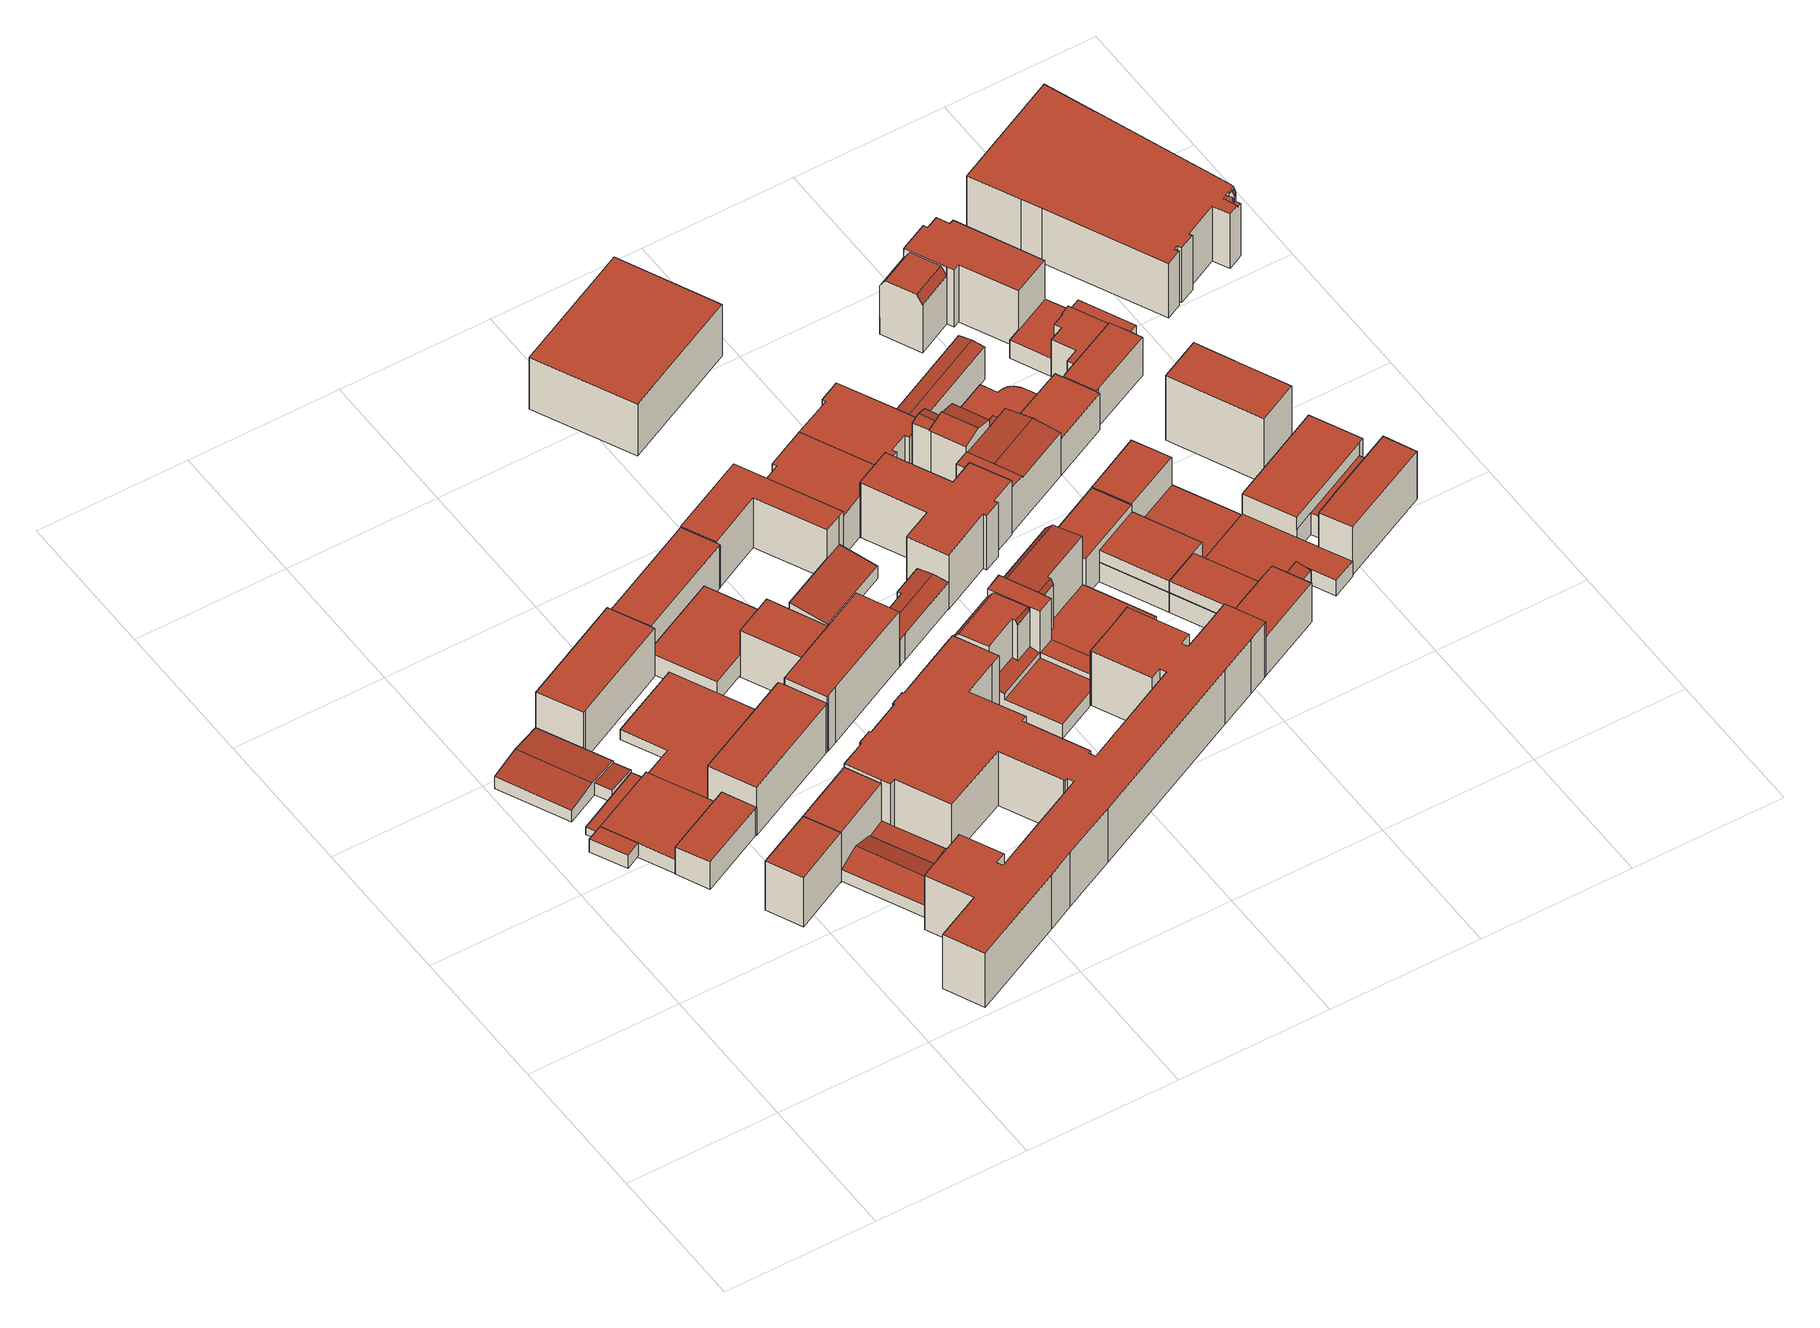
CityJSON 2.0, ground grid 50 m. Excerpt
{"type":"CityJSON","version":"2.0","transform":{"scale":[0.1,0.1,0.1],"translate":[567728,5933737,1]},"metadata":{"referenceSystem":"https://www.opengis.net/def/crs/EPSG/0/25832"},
"CityObjects":{
"building1":{"type":"Building","attributes":{"Gemeindeschluessel":"02000000","Geometrietyp2DReferenz":"3000","function":"31001_2100","roofType":"1000","measuredHeight":5.07,"storeysAboveGround":1},"geometry":[{"type":"MultiSurface","lod":"2","boundaries":[[[0,1,2,3]],[[3,2,4,5]],[[1,0,6,7]],[[7,6,5,4]],[[5,6,0,3]],[[7,4,2,1]]],"semantics":{"surfaces":[{"type":"WallSurface"},{"type":"GroundSurface"},{"type":"RoofSurface"}],"values":[0,0,0,0,1,2]}}]},
"building2":{"type":"Building","attributes":{"Gemeindeschluessel":"02000000","Geometrietyp2DReferenz":"3000","function":"31001_2080","roofType":"3100","measuredHeight":5.78,"storeysAboveGround":2},"geometry":[{"type":"MultiSurface","lod":"2","boundaries":[[[8,9,10,11]],[[12,8,11,13]],[[12,13,14,15]],[[9,8,12,15,16]],[[16,15,14,17]],[[14,13,11,10,17]],[[16,17,10,9]]],"semantics":{"surfaces":[{"type":"RoofSurface"},{"type":"WallSurface"},{"type":"GroundSurface"}],"values":[0,1,2,1,1,1,0]}}]},
"building3":{"type":"Building","attributes":{"Gemeindeschluessel":"02000000","Geometrietyp2DReferenz":"3000","function":"31001_1010","roofType":"1000","measuredHeight":2.91,"storeysAboveGround":1},"geometry":[{"type":"MultiSurface","lod":"2","boundaries":[[[18,19,20,21]],[[21,20,22,23]],[[19,18,24,25]],[[25,24,23,22]],[[23,24,18,21]],[[25,22,20,19]]],"semantics":{"surfaces":[{"type":"WallSurface"},{"type":"GroundSurface"},{"type":"RoofSurface"}],"values":[0,0,0,0,1,2]}}]},
"building4":{"type":"Building","attributes":{"Gemeindeschluessel":"02000000","Geometrietyp2DReferenz":"3000","function":"31001_2050","roofType":"1000","measuredHeight":5.68,"storeysAboveGround":1},"geometry":[{"type":"MultiSurface","lod":"2","boundaries":[[[26,27,28,29,30]],[[31,32,33,34,35]],[[33,30,29,34]],[[34,29,28,35]],[[31,27,26,32]],[[33,32,26,30]],[[31,35,28,27]]],"semantics":{"surfaces":[{"type":"RoofSurface"},{"type":"GroundSurface"},{"type":"WallSurface"}],"values":[0,1,2,2,2,2,2]}}]},
"building5":{"type":"Building","attributes":{"Gemeindeschluessel":"02000000","Geometrietyp2DReferenz":"3000","function":"31001_2050","roofType":"1000","measuredHeight":10.82,"storeysAboveGround":3},"geometry":[{"type":"MultiSurface","lod":"2","boundaries":[[[36,37,38,39,40]],[[41,42,43,44,45]],[[42,39,38,43]],[[43,38,37,44]],[[44,37,36,45]],[[41,40,39,42]],[[41,45,36,40]]],"semantics":{"surfaces":[{"type":"RoofSurface"},{"type":"GroundSurface"},{"type":"WallSurface"}],"values":[0,1,2,2,2,2,2]}}]},
"building6":{"type":"Building","attributes":{"Gemeindeschluessel":"02000000","Geometrietyp2DReferenz":"3000","function":"51009_1610","roofType":"1000","measuredHeight":4.81},"geometry":[{"type":"MultiSurface","lod":"2","boundaries":[[[24,46,47,48]],[[48,47,49,50]],[[46,24,51,52]],[[52,51,50,49]],[[50,51,24,48]],[[52,49,47,46]]],"semantics":{"surfaces":[{"type":"WallSurface"},{"type":"GroundSurface"},{"type":"RoofSurface"}],"values":[0,0,0,0,1,2]}}]},
"building7":{"type":"Building","attributes":{"Gemeindeschluessel":"02000000","Geometrietyp2DReferenz":"3000","function":"31001_2010","roofType":"1000","measuredHeight":19.54,"storeysAboveGround":6},"geometry":[{"type":"MultiSurface","lod":"2","boundaries":[[[53,54,55,56]],[[56,55,57,58]],[[58,57,59,60]],[[54,53,60,59]],[[60,53,56,58]],[[54,59,57,55]]],"semantics":{"surfaces":[{"type":"WallSurface"},{"type":"GroundSurface"},{"type":"RoofSurface"}],"values":[0,0,0,0,1,2]}}]},
"building8":{"type":"Building","attributes":{"Gemeindeschluessel":"02000000","Geometrietyp2DReferenz":"3000","function":"31001_2010","roofType":"1000","measuredHeight":19.2,"storeysAboveGround":5},"geometry":[{"type":"MultiSurface","lod":"2","boundaries":[[[61,62,63,64]],[[65,66,67,68]],[[69,70,71,72]],[[72,71,62,61]],[[73,74,75,76]],[[74,73,64,63]],[[68,67,70,69]],[[66,65,76,75]],[[76,65,68,69,72,61,64,73]],[[66,75,74,63,62,71,70,67]]],"semantics":{"surfaces":[{"type":"WallSurface"},{"type":"GroundSurface"},{"type":"RoofSurface"}],"values":[0,0,0,0,0,0,0,0,1,2]}}]},
"building9":{"type":"Building","attributes":{"Gemeindeschluessel":"02000000","Geometrietyp2DReferenz":"3000","function":"31001_2100","roofType":"1000","measuredHeight":19.88,"storeysAboveGround":6},"geometry":[{"type":"MultiSurface","lod":"2","boundaries":[[[77,78,79,80]],[[80,79,81,82]],[[83,84,78,77]],[[82,81,84,83]],[[82,83,77,80]],[[84,81,79,78]]],"semantics":{"surfaces":[{"type":"WallSurface"},{"type":"GroundSurface"},{"type":"RoofSurface"}],"values":[0,0,0,0,1,2]}}]},
"building10":{"type":"Building","attributes":{"Gemeindeschluessel":"02000000","Geometrietyp2DReferenz":"3000","function":"31001_2010","roofType":"3100","measuredHeight":7.15,"storeysAboveGround":1},"geometry":[{"type":"MultiSurface","lod":"2","boundaries":[[[85,86,87,88,89,90]],[[91,92,85]],[[93,89,88,94]],[[94,88,87,95]],[[92,86,85]],[[96,97,98,99]],[[99,98,100,101]],[[96,99,101,102,103,93,94,95,104]],[[93,103,105,106,107,90,89]],[[105,103,102,108]],[[96,104,91,85,109,97]],[[104,95,87,86,92,91]],[[102,101,100,110,108]],[[109,85,90,107]],[[110,100,98,97,109,107,106]],[[110,106,105,108]]],"semantics":{"surfaces":[{"type":"RoofSurface"},{"type":"WallSurface"},{"type":"GroundSurface"}],"values":[0,0,1,1,1,1,1,2,1,1,1,1,1,1,0,0]}}]},
"building11":{"type":"Building","attributes":{"Gemeindeschluessel":"02000000","Geometrietyp2DReferenz":"3000","function":"31001_2140","roofType":"1000","measuredHeight":3.92,"storeysAboveGround":1},"geometry":[{"type":"MultiSurface","lod":"2","boundaries":[[[111,112,113,114,115,116,117]],[[118,119,120,121,122,123,124]],[[118,124,111,117]],[[123,122,113,112]],[[121,120,115,114]],[[120,119,116,115]],[[118,117,116,119]],[[121,114,113,122]],[[123,112,111,124]]],"semantics":{"surfaces":[{"type":"RoofSurface"},{"type":"GroundSurface"},{"type":"WallSurface"}],"values":[0,1,2,2,2,2,2,2,2]}}]},
"building12":{"type":"Building","attributes":{"Gemeindeschluessel":"02000000","Geometrietyp2DReferenz":"3000","function":"31001_2010","roofType":"1000","measuredHeight":19.21,"storeysAboveGround":5},"geometry":[{"type":"MultiSurface","lod":"2","boundaries":[[[125,126,127,128,129,130,131,132]],[[133,134,135,136,137,138,139,140]],[[139,132,131,140]],[[133,130,129,134]],[[134,129,128,135]],[[135,128,127,136]],[[136,127,126,137]],[[133,140,131,130]],[[138,137,126,125]],[[139,138,125,132]]],"semantics":{"surfaces":[{"type":"RoofSurface"},{"type":"GroundSurface"},{"type":"WallSurface"}],"values":[0,1,2,2,2,2,2,2,2,2]}}]},
"building13":{"type":"Building","attributes":{"Gemeindeschluessel":"02000000","Geometrietyp2DReferenz":"3000","function":"31001_2010","roofType":"1000","measuredHeight":8.11,"storeysAboveGround":2},"geometry":[{"type":"MultiSurface","lod":"2","boundaries":[[[141,142,143,144]],[[145,146,142,141]],[[147,148,144,143]],[[148,147,149,150]],[[150,149,146,145]],[[150,145,141,144,148]],[[146,149,147,143,142]]],"semantics":{"surfaces":[{"type":"WallSurface"},{"type":"GroundSurface"},{"type":"RoofSurface"}],"values":[0,0,0,0,0,1,2]}}]},
"building14":{"type":"Building","attributes":{"Gemeindeschluessel":"02000000","Geometrietyp2DReferenz":"3000","function":"31001_2010","roofType":"1000","measuredHeight":17.2,"storeysAboveGround":5},"geometry":[{"type":"MultiSurface","lod":"2","boundaries":[[[151,152,153,154,155,156]],[[65,76,157,158,159,160]],[[76,155,154,157]],[[157,154,153,158]],[[158,153,152,159]],[[159,152,151,160]],[[65,156,155,76]],[[65,160,151,156]]],"semantics":{"surfaces":[{"type":"RoofSurface"},{"type":"GroundSurface"},{"type":"WallSurface"}],"values":[0,1,2,2,2,2,2,2]}}]},
"building15":{"type":"Building","attributes":{"Gemeindeschluessel":"02000000","Geometrietyp2DReferenz":"3000","function":"31001_2010","roofType":"1000","measuredHeight":22.02,"storeysAboveGround":5},"geometry":[{"type":"MultiSurface","lod":"2","boundaries":[[[161,162,163,164]],[[165,166,167,168]],[[169,170,171,172]],[[172,171,173,174]],[[174,173,166,165]],[[175,164,163,176]],[[161,177,178,162]],[[179,180,178,177,181,167,166,173,171,170]],[[169,172,174,165,168,182,175,176,183,184,185]],[[182,168,167,181]],[[169,185,179,170]],[[185,184,180,179]],[[184,183,178,180]],[[175,182,181,177,161,164]],[[183,176,163,162,178]]],"semantics":{"surfaces":[{"type":"RoofSurface"},{"type":"WallSurface"},{"type":"GroundSurface"}],"values":[0,1,1,1,1,1,1,0,2,1,1,1,1,1,1]}}]},
"building16":{"type":"Building","attributes":{"name":"Zoll","Gemeindeschluessel":"02000000","Geometrietyp2DReferenz":"3000","function":"31001_2010","roofType":"1000","measuredHeight":21.54,"storeysAboveGround":6},"geometry":[{"type":"MultiSurface","lod":"2","boundaries":[[[186,187,188,189,190,191,192,193,194,195,196,197,198,199,200,201,202,203,204,205,206,207,208,209,210,211,212,213,214,215,216,217,218,219,220,221,222,223,224,225,226,227,228,229,230,231,232,233,234,235,236,237,238,239,240,241,242,243,244,245,246,247,248,249]],[[250,251,252,253,254,255,256,257,258,259,260,261,262,263,264,265,266,267,268,269,270,271,272,273,274,275,276,277,278,279,280,281,282,283,284,285,286,287,288,289,290,291,292,293,294,295,296,297,298,299,300,301,302,303,304,305,306,307,308,309,310,311,312,313]],[[313,312,187,186]],[[312,311,188,187]],[[311,310,189,188]],[[310,309,190,189]],[[309,308,191,190]],[[308,307,192,191]],[[307,306,193,192]],[[306,305,194,193]],[[305,304,195,194]],[[304,303,196,195]],[[303,302,197,196]],[[302,301,198,197]],[[301,300,199,198]],[[300,299,200,199]],[[299,298,201,200]],[[298,297,202,201]],[[297,296,203,202]],[[296,295,204,203]],[[295,294,205,204]],[[294,293,206,205]],[[293,292,207,206]],[[292,291,208,207]],[[291,290,209,208]],[[290,289,210,209]],[[289,288,211,210]],[[288,287,212,211]],[[287,286,213,212]],[[286,285,214,213]],[[285,284,215,214]],[[284,283,216,215]],[[283,282,217,216]],[[282,281,218,217]],[[281,280,219,218]],[[280,279,220,219]],[[279,278,221,220]],[[278,277,222,221]],[[277,276,223,222]],[[276,275,224,223]],[[275,274,225,224]],[[274,273,226,225]],[[273,272,227,226]],[[272,271,228,227]],[[271,270,229,228]],[[270,269,230,229]],[[269,268,231,230]],[[268,267,232,231]],[[267,266,233,232]],[[266,265,234,233]],[[265,264,235,234]],[[264,263,236,235]],[[263,262,237,236]],[[262,261,238,237]],[[261,260,239,238]],[[260,259,240,239]],[[259,258,241,240]],[[258,257,242,241]],[[257,256,243,242]],[[256,255,244,243]],[[255,254,245,244]],[[254,253,246,245]],[[253,252,247,246]],[[252,251,248,247]],[[251,250,249,248]],[[250,313,186,249]]],"semantics":{"surfaces":[{"type":"GroundSurface"},{"type":"RoofSurface"},{"type":"WallSurface"}],"values":[0,1,2,2,2,2,2,2,2,2,2,2,2,2,2,2,2,2,2,2,2,2,2,2,2,2,2,2,2,2,2,2,2,2,2,2,2,2,2,2,2,2,2,2,2,2,2,2,2,2,2,2,2,2,2,2,2,2,2,2,2,2,2,2,2,2]}}]},
"building17":{"type":"Building","attributes":{"Gemeindeschluessel":"02000000","Geometrietyp2DReferenz":"3000","function":"31001_2010","roofType":"1000","measuredHeight":19.72,"storeysAboveGround":5},"geometry":[{"type":"MultiSurface","lod":"2","boundaries":[[[314,315,316,317]],[[317,316,318,319]],[[320,321,318,316,315,322,323]],[[324,325,326,327,314,317,319]],[[327,326,323,322]],[[325,324,321,320]],[[314,327,322,315]],[[324,319,318,321]],[[326,325,320,323]]],"semantics":{"surfaces":[{"type":"WallSurface"},{"type":"RoofSurface"},{"type":"GroundSurface"}],"values":[0,0,1,2,0,0,0,0,0]}}]},
"building18":{"type":"Building","attributes":{"Gemeindeschluessel":"02000000","Geometrietyp2DReferenz":"3000","function":"31001_2140","roofType":"1000","measuredHeight":6.98,"storeysAboveGround":1},"geometry":[{"type":"MultiSurface","lod":"2","boundaries":[[[328,329,330,331]],[[332,333,329,328]],[[333,332,334,335]],[[335,334,331,330]],[[331,334,332,328]],[[335,330,329,333]]],"semantics":{"surfaces":[{"type":"WallSurface"},{"type":"GroundSurface"},{"type":"RoofSurface"}],"values":[0,0,0,0,1,2]}}]},
"building19":{"type":"Building","attributes":{"Gemeindeschluessel":"02000000","Geometrietyp2DReferenz":"3000","function":"31001_2010","roofType":"3100","measuredHeight":10.99,"storeysAboveGround":3},"geometry":[{"type":"MultiSurface","lod":"2","boundaries":[[[336,337,338,339,340,341,342]],[[343,344,345,346,339,338]],[[347,337,336,348]],[[349,342,341,350]],[[350,341,340,351]],[[352,346,345,353]],[[353,345,344,354]],[[354,344,343,185]],[[185,343,338,337,347]],[[351,340,339,346,352]],[[348,336,342,349]],[[348,349,350,351,352,353,354,185,347]]],"semantics":{"surfaces":[{"type":"RoofSurface"},{"type":"WallSurface"},{"type":"GroundSurface"}],"values":[0,0,1,1,1,1,1,1,1,1,1,2]}}]},
"building20":{"type":"Building","attributes":{"name":"Theater","Gemeindeschluessel":"02000000","Geometrietyp2DReferenz":"3000","function":"31001_2010","roofType":"1000","measuredHeight":23.77,"storeysAboveGround":5},"geometry":[{"type":"MultiSurface","lod":"2","boundaries":[[[355,356,357,358]],[[359,360,361,362,356,355]],[[363,364,362,361]],[[365,366,367,368]],[[369,370,371,372,368,367]],[[373,374,375,376,370,369]],[[377,360,359,378]],[[379,372,371,380]],[[381,376,375,382]],[[382,375,374,383]],[[384,385,386,387]],[[381,382,383,388,384,387,389,390,377,378,391,392,379,380]],[[392,391,358,357,393,394,366,365]],[[395,373,369,367,366,394]],[[393,357,356,362,364,396]],[[379,392,365,368,372]],[[381,380,371,370,376]],[[397,389,387,386]],[[385,384,388,398]],[[388,383,374,373,395,398]],[[390,389,397,396,364,363]],[[377,390,363,361,360]],[[391,378,359,355,358]],[[385,398,395,394,393,396,397,386]]],"semantics":{"surfaces":[{"type":"RoofSurface"},{"type":"WallSurface"},{"type":"GroundSurface"}],"values":[0,0,0,0,0,0,1,1,1,1,1,2,1,1,1,1,1,1,1,1,1,1,1,0]}}]},
"building21":{"type":"Building","attributes":{"Gemeindeschluessel":"02000000","Geometrietyp2DReferenz":"3000","function":"31001_2100","roofType":"1000","measuredHeight":8.75,"storeysAboveGround":1},"geometry":[{"type":"MultiSurface","lod":"2","boundaries":[[[399,400,401,402,403,404]],[[405,406,407,408,409,410]],[[411,412,413,414]],[[415,404,403,416]],[[416,403,402,417]],[[417,402,401,418]],[[408,400,399,409]],[[419,413,412,420]],[[405,411,414,406]],[[421,422,423,424]],[[424,423,425,426]],[[426,425,427,428]],[[428,427,429,430]],[[430,429,431,432]],[[432,431,433,434]],[[435,436,420,412,411,405,410,437]],[[415,416,417,418,438,439,421,424,426,428,430,432,434,435,437]],[[415,437,410,409,399,404]],[[439,438,407,406,414,413,419]],[[422,421,439,419]],[[436,435,434,433]],[[438,418,401,400,408,407]],[[436,433,431,429,427,425,423,422,419,420]]],"semantics":{"surfaces":[{"type":"RoofSurface"},{"type":"WallSurface"},{"type":"GroundSurface"}],"values":[0,0,0,1,1,1,1,1,1,1,1,1,1,1,1,1,2,1,1,1,1,1,0]}}]},
"building22":{"type":"Building","attributes":{"Gemeindeschluessel":"02000000","Geometrietyp2DReferenz":"3000","function":"31001_2010","roofType":"1000","measuredHeight":16.22,"storeysAboveGround":7},"geometry":[{"type":"MultiSurface","lod":"2","boundaries":[[[440,441,442,443,444,445]],[[446,447,448,449,450,451]],[[447,444,443,448]],[[448,443,442,449]],[[449,442,441,450]],[[450,441,440,451]],[[446,445,444,447]],[[446,451,440,445]]],"semantics":{"surfaces":[{"type":"RoofSurface"},{"type":"GroundSurface"},{"type":"WallSurface"}],"values":[0,1,2,2,2,2,2,2]}}]},
"building23":{"type":"Building","attributes":{"Gemeindeschluessel":"02000000","Geometrietyp2DReferenz":"3000","function":"31001_2010","roofType":"1000","measuredHeight":20.53,"storeysAboveGround":5},"geometry":[{"type":"MultiSurface","lod":"2","boundaries":[[[452,453,454,455]],[[456,452,455,457]],[[458,459,454,453]],[[459,458,456,457]],[[458,453,452,456]],[[454,459,457,455]]],"semantics":{"surfaces":[{"type":"WallSurface"},{"type":"RoofSurface"},{"type":"GroundSurface"}],"values":[0,1,2,0,0,0]}}]},
"building24":{"type":"Building","attributes":{"Gemeindeschluessel":"02000000","Geometrietyp2DReferenz":"3000","function":"31001_2010","roofType":"1000","measuredHeight":21.61,"storeysAboveGround":6},"geometry":[{"type":"MultiSurface","lod":"2","boundaries":[[[460,461,462,463]],[[464,465,466,467]],[[468,469,470,471]],[[472,473,474,475]],[[475,474,476,477]],[[477,476,478,479]],[[480,481,482,483]],[[483,482,484,485]],[[486,478,476,474,473,484,482,481,487,466,465,470,469,488,462,461]],[[472,475,477,479,489,460,463,490,468,471,464,467,491,480,483,485]],[[480,491,487,481]],[[472,485,484,473]],[[468,490,488,469]],[[491,467,466,487]],[[464,471,470,465]],[[460,489,486,461]],[[489,479,478,486]],[[490,463,462,488]]],"semantics":{"surfaces":[{"type":"WallSurface"},{"type":"RoofSurface"},{"type":"GroundSurface"}],"values":[0,0,0,0,0,0,0,0,1,2,0,0,0,0,0,0,0,0]}}]},
"building25":{"type":"Building","attributes":{"Gemeindeschluessel":"02000000","Geometrietyp2DReferenz":"3000","function":"31001_2010","roofType":"1000","measuredHeight":16.24,"storeysAboveGround":5},"geometry":[{"type":"MultiSurface","lod":"2","boundaries":[[[492,493,494,495,496,464,451,450,497,498,499,500,501,502]],[[503,504,505,506,507,508,509,510,511,512,513,514,515,516]],[[516,515,492,502]],[[515,514,493,492]],[[514,513,494,493]],[[513,512,495,494]],[[512,511,496,495]],[[511,510,464,496]],[[510,509,451,464]],[[509,508,450,451]],[[508,507,497,450]],[[507,506,498,497]],[[506,505,499,498]],[[505,504,500,499]],[[504,503,501,500]],[[503,516,502,501]]],"semantics":{"surfaces":[{"type":"GroundSurface"},{"type":"RoofSurface"},{"type":"WallSurface"}],"values":[0,1,2,2,2,2,2,2,2,2,2,2,2,2,2,2]}}]},
"building26":{"type":"Building","attributes":{"Gemeindeschluessel":"02000000","Geometrietyp2DReferenz":"3000","function":"31001_2310","roofType":"1000","measuredHeight":15.15,"storeysAboveGround":5},"geometry":[{"type":"MultiSurface","lod":"2","boundaries":[[[517,518,519,520]],[[520,519,521,522]],[[522,521,523,524]],[[525,526,527,528]],[[528,527,518,517]],[[529,530,526,525]],[[530,529,524,523]],[[524,529,525,528,517,520,522]],[[530,523,521,519,518,527,526]]],"semantics":{"surfaces":[{"type":"WallSurface"},{"type":"GroundSurface"},{"type":"RoofSurface"}],"values":[0,0,0,0,0,0,0,1,2]}}]},
"building27":{"type":"Building","attributes":{"Gemeindeschluessel":"02000000","Geometrietyp2DReferenz":"3000","function":"51009_1610","roofType":"2100","measuredHeight":11.92},"geometry":[{"type":"MultiSurface","lod":"2","boundaries":[[[531,532,533,534]],[[535,536,537,538]],[[535,534,533,536]],[[536,533,532,537]],[[537,532,531,538]],[[538,531,534,535]]],"semantics":{"surfaces":[{"type":"RoofSurface"},{"type":"GroundSurface"},{"type":"WallSurface"}],"values":[0,1,2,2,2,2]}}]},
"building28":{"type":"Building","attributes":{"Gemeindeschluessel":"02000000","Geometrietyp2DReferenz":"3000","function":"31001_2010","roofType":"3100","measuredHeight":21.72,"storeysAboveGround":6},"geometry":[{"type":"MultiSurface","lod":"2","boundaries":[[[539,540,541,542]],[[543,544,545,546,547,548,549,550]],[[551,552,553,554,555,556]],[[540,550,557,558,559,560,541]],[[561,562,563,564]],[[550,549,557]],[[564,547,546,561]],[[565,555,554]],[[553,552,566]],[[560,559,567]],[[567,559,558,568]],[[569,570,566,552,551,571]],[[572,573,574,575,567,568,576,577,578,579,569,571]],[[580,581,582,583,584,585,565,554,586]],[[580,586,553,566,570]],[[581,580,570,569,579]],[[582,581,579,578]],[[578,577,563,562,583,582]],[[554,553,586]],[[572,571,551,556]],[[573,572,556,555,565,585]],[[574,573,585,584,545,544]],[[584,583,562,561,546,545]],[[577,576,548,547,564,563]],[[576,568,558,557,549,548]],[[575,574,544,543,539,542]],[[543,550,540,539]],[[567,575,542,541,560]]],"semantics":{"surfaces":[{"type":"RoofSurface"},{"type":"WallSurface"},{"type":"GroundSurface"}],"values":[0,0,0,0,0,1,1,1,1,1,1,1,2,0,0,1,1,1,1,1,1,1,1,1,1,1,1,1]}}]},
"building29":{"type":"Building","attributes":{"Gemeindeschluessel":"02000000","Geometrietyp2DReferenz":"3000","function":"31001_2010","roofType":"1000","measuredHeight":12.45,"storeysAboveGround":4},"geometry":[{"type":"MultiSurface","lod":"2","boundaries":[[[587,588,589,590]],[[591,535,529,592]],[[535,589,588,529]],[[529,588,587,592]],[[591,590,589,535]],[[591,592,587,590]]],"semantics":{"surfaces":[{"type":"RoofSurface"},{"type":"GroundSurface"},{"type":"WallSurface"}],"values":[0,1,2,2,2,2]}}]},
"building30":{"type":"Building","attributes":{"Gemeindeschluessel":"02000000","Geometrietyp2DReferenz":"3000","function":"31001_2310","roofType":"1000","measuredHeight":15.37,"storeysAboveGround":5},"geometry":[{"type":"MultiSurface","lod":"2","boundaries":[[[593,594,595,590]],[[591,590,595,596]],[[597,598,599,600]],[[593,601,602,594]],[[603,604,605,606]],[[597,600,538,591,596,607,603,606]],[[605,604,608,602,601,609,599,598]],[[605,598,597,606]],[[608,604,603,607]],[[599,609,538,600]],[[591,538,609,601,593,590]],[[607,596,595,594,602,608]]],"semantics":{"surfaces":[{"type":"RoofSurface"},{"type":"WallSurface"},{"type":"GroundSurface"}],"values":[0,1,1,1,1,2,0,1,1,1,1,1]}}]},
"building31":{"type":"Building","attributes":{"Gemeindeschluessel":"02000000","Geometrietyp2DReferenz":"3000","function":"31001_2310","roofType":"3100","measuredHeight":13.55,"storeysAboveGround":4},"geometry":[{"type":"MultiSurface","lod":"2","boundaries":[[[610,611,612,613]],[[614,615,611,610]],[[616,613,612,617]],[[618,615,614,619]],[[619,614,610,613,616]],[[617,612,611,615,618]],[[617,618,619,616]]],"semantics":{"surfaces":[{"type":"RoofSurface"},{"type":"WallSurface"},{"type":"GroundSurface"}],"values":[0,0,1,1,1,1,2]}}]},
"building32":{"type":"Building","attributes":{"Gemeindeschluessel":"02000000","Geometrietyp2DReferenz":"3000","function":"31001_2310","roofType":"1000","measuredHeight":15.41,"storeysAboveGround":5},"geometry":[{"type":"MultiSurface","lod":"2","boundaries":[[[524,620,621,622]],[[623,624,625,626]],[[626,625,627,529]],[[529,627,620,524]],[[624,623,622,621]],[[622,623,626,529,524]],[[624,621,620,627,625]]],"semantics":{"surfaces":[{"type":"WallSurface"},{"type":"GroundSurface"},{"type":"RoofSurface"}],"values":[0,0,0,0,0,1,2]}}]},
"building33":{"type":"Building","attributes":{"Gemeindeschluessel":"02000000","Geometrietyp2DReferenz":"3000","function":"31001_2010","roofType":"1000","measuredHeight":4.78,"storeysAboveGround":1},"geometry":[{"type":"MultiSurface","lod":"2","boundaries":[[[628,629,630,631]],[[632,633,631,630]],[[632,634,635,633]],[[635,634,629,628]],[[630,629,634,632]],[[628,631,633,635]]],"semantics":{"surfaces":[{"type":"WallSurface"},{"type":"GroundSurface"},{"type":"RoofSurface"}],"values":[0,0,0,0,1,2]}}]},
"building34":{"type":"Building","attributes":{"Gemeindeschluessel":"02000000","Geometrietyp2DReferenz":"3000","function":"51009_1610","roofType":"2100","measuredHeight":6.89},"geometry":[{"type":"MultiSurface","lod":"2","boundaries":[[[636,637,638,639]],[[640,641,642,643]],[[640,639,638,641]],[[641,638,637,642]],[[642,637,636,643]],[[643,636,639,640]]],"semantics":{"surfaces":[{"type":"RoofSurface"},{"type":"GroundSurface"},{"type":"WallSurface"}],"values":[0,1,2,2,2,2]}}]},
"building35":{"type":"Building","attributes":{"Gemeindeschluessel":"02000000","Geometrietyp2DReferenz":"3000","function":"31001_2140","roofType":"1000","measuredHeight":8.91,"storeysAboveGround":1},"geometry":[{"type":"MultiSurface","lod":"2","boundaries":[[[644,645,646,647,648]],[[649,647,646,650]],[[651,645,644,652]],[[652,644,648,653]],[[654,655,656,657]],[[657,656,658,659]],[[659,658,660,661]],[[662,663,664,665]],[[651,652,653,666,667,668,669,654,657,659,661,662,665]],[[670,649,650,664,663,660,658,656,655,671,672,673]],[[664,650,646,645,651,665]],[[660,663,662,661]],[[666,653,648,647,649,670]],[[670,673,667,666]],[[671,655,654,669]],[[672,671,669,668]],[[673,672,668,667]]],"semantics":{"surfaces":[{"type":"RoofSurface"},{"type":"WallSurface"},{"type":"GroundSurface"}],"values":[0,1,1,1,1,1,1,1,2,0,1,1,1,1,1,1,1]}}]},
"building36":{"type":"Building","attributes":{"Gemeindeschluessel":"02000000","Geometrietyp2DReferenz":"3000","function":"31001_2010","roofType":"1000","measuredHeight":14.72,"storeysAboveGround":5},"geometry":[{"type":"MultiSurface","lod":"2","boundaries":[[[674,675,676,677]],[[678,679,680,681]],[[682,676,675,680,679,683]],[[569,684,678,681,674,677]],[[684,569,682,683]],[[569,677,676,682]],[[674,681,680,675]],[[678,684,683,679]]],"semantics":{"surfaces":[{"type":"WallSurface"},{"type":"RoofSurface"},{"type":"GroundSurface"}],"values":[0,0,1,2,0,0,0,0]}}]},
"building37":{"type":"Building","attributes":{"Gemeindeschluessel":"02000000","Geometrietyp2DReferenz":"3000","function":"31001_2010","roofType":"1000","measuredHeight":6.18,"storeysAboveGround":1},"geometry":[{"type":"MultiSurface","lod":"2","boundaries":[[[641,685,686,640]],[[640,686,687,688]],[[689,690,691,687,686,685]],[[692,641,640,688,693,694]],[[694,693,691,690]],[[692,694,690,689]],[[641,692,689,685]],[[693,688,687,691]]],"semantics":{"surfaces":[{"type":"WallSurface"},{"type":"RoofSurface"},{"type":"GroundSurface"}],"values":[0,0,1,2,0,0,0,0]}}]},
"building38":{"type":"Building","attributes":{"Gemeindeschluessel":"02000000","Geometrietyp2DReferenz":"3000","function":"31001_2010","roofType":"1000","measuredHeight":22.67,"storeysAboveGround":7},"geometry":[{"type":"MultiSurface","lod":"2","boundaries":[[[695,696,697,698]],[[699,700,696,695]],[[701,702,700,699]],[[703,704,705,706]],[[706,705,707,708]],[[708,707,709,710]],[[710,709,711,712]],[[713,714,715,716]],[[716,715,717,718]],[[718,717,719,720]],[[721,722,723,703,706,708,710,712,713,716,718,720]],[[723,722,701,699,695,698]],[[724,697,696,700,702,725]],[[725,721,720,719]],[[714,713,712,711]],[[722,721,725,702,701]],[[703,723,698,697,724,704]],[[714,711,709,707,705,704,724,725,719,717,715]]],"semantics":{"surfaces":[{"type":"RoofSurface"},{"type":"WallSurface"},{"type":"GroundSurface"}],"values":[0,0,0,1,1,1,1,1,1,1,2,1,1,1,1,1,1,0]}}]},
"building39":{"type":"Building","attributes":{"Gemeindeschluessel":"02000000","Geometrietyp2DReferenz":"3000","function":"31001_2010","roofType":"1000","measuredHeight":15.1,"storeysAboveGround":5},"geometry":[{"type":"MultiSurface","lod":"2","boundaries":[[[726,727,728,729,730,731,732,733,734]],[[735,674,681,736,737,738,739,740,741]],[[681,732,731,736]],[[736,731,730,737]],[[737,730,729,738]],[[738,729,728,739]],[[739,728,727,740]],[[740,727,726,741]],[[735,734,733,674]],[[674,733,732,681]],[[735,741,726,734]]],"semantics":{"surfaces":[{"type":"RoofSurface"},{"type":"GroundSurface"},{"type":"WallSurface"}],"values":[0,1,2,2,2,2,2,2,2,2,2]}}]},
"building40":{"type":"Building","attributes":{"Gemeindeschluessel":"02000000","Geometrietyp2DReferenz":"3000","function":"31001_2140","roofType":"1000","measuredHeight":7.33,"storeysAboveGround":2},"geometry":[{"type":"MultiSurface","lod":"2","boundaries":[[[742,743,744,745]],[[745,744,746,747]],[[747,746,748,749]],[[749,748,750,751]],[[752,753,754,755]],[[755,754,756,757]],[[753,752,751,750]],[[743,742,757,756]],[[757,742,745,747,749,751,752,755]],[[743,756,754,753,750,748,746,744]]],"semantics":{"surfaces":[{"type":"WallSurface"},{"type":"GroundSurface"},{"type":"RoofSurface"}],"values":[0,0,0,0,0,0,0,0,1,2]}}]},
"building41":{"type":"Building","attributes":{"Gemeindeschluessel":"02000000","Geometrietyp2DReferenz":"3000","function":"31001_2010","roofType":"1000","measuredHeight":19.05,"storeysAboveGround":5},"geometry":[{"type":"MultiSurface","lod":"2","boundaries":[[[758,759,760,761]],[[761,760,762,763]],[[764,765,766,767]],[[768,769,765,764]],[[770,771,772,773]],[[774,775,776,777]],[[778,779,780,781]],[[781,780,782,783]],[[768,764,767,784,785,786,787,758,761,763,770,773,778,781,783]],[[769,768,783,782]],[[788,786,785,789]],[[785,784,790,775,774,789]],[[778,773,772,777,776,779]],[[790,784,767,766]],[[770,763,762,791,792,771]],[[787,786,788,793,794,795]],[[792,791,794,793]],[[759,758,787,795]],[[792,793,788,789,774,777,772,771]],[[790,766,765,769,782,780,779,776,775]],[[759,795,794,791,762,760]]],"semantics":{"surfaces":[{"type":"WallSurface"},{"type":"GroundSurface"},{"type":"RoofSurface"}],"values":[0,0,0,0,0,0,0,0,1,0,0,0,0,0,0,0,0,0,2,2,2]}}]},
"building42":{"type":"Building","attributes":{"Gemeindeschluessel":"02000000","Geometrietyp2DReferenz":"3000","function":"31001_2010","roofType":"1000","measuredHeight":14.69,"storeysAboveGround":4},"geometry":[{"type":"MultiSurface","lod":"2","boundaries":[[[755,796,797,752]],[[752,797,798,751]],[[751,798,799,749]],[[800,801,796,755]],[[802,803,804,805]],[[806,807,802,805,800,755,752,751,749,747,745,808]],[[809,810,811,799,798,797,796,801,804,803]],[[812,813,814,815,816]],[[809,803,802,807,812]],[[815,814,808,745]],[[813,812,807,806]],[[745,747,811,810,816,815]],[[814,813,806,808]],[[804,801,800,805]],[[812,816,810,809]],[[799,811,747,749]]],"semantics":{"surfaces":[{"type":"WallSurface"},{"type":"GroundSurface"},{"type":"RoofSurface"}],"values":[0,0,0,0,0,1,2,2,0,0,0,0,0,0,0,0]}}]},
"building43":{"type":"Building","attributes":{"Gemeindeschluessel":"02000000","Geometrietyp2DReferenz":"3000","function":"31001_2010","roofType":"1000","measuredHeight":25.77,"storeysAboveGround":7},"geometry":[{"type":"MultiSurface","lod":"2","boundaries":[[[817,818,819,820]],[[821,822,823,824]],[[820,825,826,817]],[[827,828,829,830]],[[831,819,818,832]],[[829,828,833,826,825,834,823,822]],[[821,824,835,831,832,836,827,830]],[[821,830,829,822]],[[827,836,833,828]],[[836,832,818,817,826,833]],[[831,835,834,825,820,819]],[[835,824,823,834]]],"semantics":{"surfaces":[{"type":"RoofSurface"},{"type":"WallSurface"},{"type":"GroundSurface"}],"values":[0,1,1,1,1,0,2,1,1,1,1,1]}}]},
"building44":{"type":"Building","attributes":{"Gemeindeschluessel":"02000000","Geometrietyp2DReferenz":"3000","function":"31001_2010","roofType":"1000","measuredHeight":22.79,"storeysAboveGround":6},"geometry":[{"type":"MultiSurface","lod":"2","boundaries":[[[837,838,839]],[[840,841,837,839]],[[842,841,840]],[[843,844,845,846]],[[847,848,844,843]],[[849,850,847,843]],[[851,852,842,840]],[[853,854,855,856]],[[856,855,857,858]],[[858,857,859,860]],[[860,859,861,862]],[[862,861,863,864]],[[864,863,865,866]],[[866,865,867,868]],[[868,867,869,870]],[[870,869,871,872]],[[873,874,875,876]],[[845,877,878,846]],[[879,880,881,882]],[[838,883,884,839]],[[885,850,849,886]],[[886,849,843,846,878,880,879]],[[882,881,883,838,837,841,842,852,887]],[[885,886,879,882,887,888,889,853,856,858,860,862,864,866,868,870,872,873,876,890,891]],[[892,893,894,884,883,881,880,878,877,895,875,874,871,869,867,865,863,861,859,857,855,854]],[[871,874,873,872]],[[891,890,895,877,845,844,848]],[[894,893,888,887,852,851]],[[885,891,848,847,850]],[[884,894,851,840,839]],[[875,895,890,876]],[[893,892,889,888]],[[892,854,853,889]]],"semantics":{"surfaces":[{"type":"RoofSurface"},{"type":"WallSurface"},{"type":"GroundSurface"}],"values":[0,0,0,0,0,0,0,1,1,1,1,1,1,1,1,1,1,1,1,1,1,1,1,2,0,1,1,1,1,1,1,1,1]}}]}
},
"vertices":[
[198,1012,35],[198,1012,86],[148,987,86],[148,987,35],[92,1099,86],[92,1099,35],[144,1124,35],[144,1124,86],
[119,1229,73],[218,1278,84],[110,1503,84],[10,1454,73],[119,1229,26],[10,1454,26],[208,1550,26],[319,1326,26],[319,1326,73],[208,1550,74],
[366,1231,29],[366,1231,58],[144,1124,58],[144,1124,29],[124,1165,58],[124,1165,29],[345,1274,29],[345,1274,58],
[250,904,85],[473,1011,85],[375,1212,85],[366,1231,85],[144,1124,85],[473,1011,28],[250,904,28],[144,1124,28],[366,1231,28],[375,1212,28],
[517,907,135],[522,909,135],[473,1011,135],[250,904,135],[299,802,135],[299,802,27],[250,904,27],[473,1011,27],[522,909,27],[517,907,27],
[345,1274,67],[253,1229,77],[253,1229,29],[226,1282,77],[226,1282,29],[319,1326,29],[319,1326,67],
[566,740,27],[566,740,222],[620,629,222],[620,629,27],[438,539,222],[438,539,27],[383,652,222],[383,652,27],
[208,1550,23],[208,1550,215],[215,1553,215],[215,1553,23],[610,1597,23],[610,1597,215],[619,1577,215],[619,1577,23],[283,1414,23],[283,1414,215],[277,1411,215],[277,1411,23],[552,1716,23],[552,1716,215],[554,1713,215],[554,1713,23],
[566,740,24],[566,740,223],[764,835,223],[764,835,24],[816,727,223],[816,727,24],[620,629,24],[620,629,223],
[847,509,69],[906,539,75],[842,672,75],[829,699,75],[816,727,75],[756,697,69],[907,537,69],[906,539,69],[816,727,30],[829,699,30],[842,672,30],[847,508,30],[847,508,76],[883,433,76],[883,433,30],[829,408,97],[829,408,30],[746,368,30],[620,629,30],[907,537,30],[620,629,76],[688,663,102],[756,697,76],[746,368,76],[847,509,76],[814,401,102],
[788,1213,66],[793,1216,66],[640,1535,66],[405,1422,66],[471,1284,66],[371,1235,66],[459,1055,66],[459,1055,27],[371,1235,27],[471,1284,27],[405,1422,27],[640,1535,27],[793,1216,27],[788,1213,27],
[522,909,215],[857,1070,215],[862,1073,215],[802,1199,215],[793,1216,215],[788,1213,215],[459,1055,215],[453,1052,215],[788,1213,23],[793,1216,23],[802,1199,23],[862,1073,23],[857,1070,23],[522,909,23],[453,1052,23],[459,1055,23],
[610,1597,28],[610,1597,109],[879,1726,109],[879,1726,28],[619,1577,28],[619,1577,109],[976,1523,109],[976,1523,28],[707,1395,109],[707,1395,28],
[954,1763,195],[957,1764,195],[952,1775,195],[901,1880,195],[554,1713,195],[610,1597,195],[901,1880,23],[952,1775,23],[957,1764,23],[954,1763,23],
[911,1253,208],[1037,1313,208],[944,1508,208],[817,1447,208],[802,1199,22],[802,1199,242],[808,1202,242],[808,1202,22],[900,1091,22],[900,1091,242],[868,1076,242],[868,1076,22],[862,1073,242],[862,1073,22],[817,1447,22],[944,1508,22],[911,1253,242],[1037,1313,242],[1208,1239,242],[1147,1366,242],[912,1252,242],[912,1252,22],[1037,1313,22],[1147,1366,22],[1208,1239,22],
[1336,979,22],[1350,949,22],[1317,934,22],[1204,880,22],[1285,713,22],[1267,704,22],[1280,677,22],[1360,510,22],[1363,504,22],[1354,500,22],[1363,480,22],[1706,645,22],[1696,665,22],[1659,647,22],[1574,825,22],[1572,828,22],[1666,873,22],[1750,914,22],[1752,910,22],[1837,732,22],[1800,715,22],[1809,695,22],[1913,744,22],[1977,775,22],[1983,778,22],[1985,774,22],[2041,658,22],[2035,654,22],[1970,623,22],[1846,564,22],[1283,293,22],[1103,207,22],[1012,163,22],[693,9,22],[633,134,22],[784,206,22],[716,353,22],[746,368,22],[829,408,22],[883,433,22],[946,302,22],[910,285,22],[919,267,22],[1045,327,22],[1261,431,22],[1251,451,22],[1241,446,22],[1239,452,22],[1147,643,22],[927,541,22],[847,708,22],[829,699,22],[816,727,22],[764,835,22],[847,875,22],[844,880,22],[889,902,22],[891,896,22],[1006,952,22],[1003,957,22],[1048,978,22],[1050,973,22],[1252,1070,22],[1284,1086,22],[1284,1086,237],[1252,1070,237],[1050,973,237],[1048,978,237],[1003,957,237],[1006,952,237],[891,896,237],[889,902,237],[844,880,237],[847,875,237],[764,835,237],[816,727,237],[829,699,237],[847,708,237],[927,541,237],[1147,643,237],[1239,452,237],[1241,446,237],[1251,451,237],[1261,431,237],[1045,327,237],[919,267,237],[910,285,237],[946,302,237],[883,433,237],[829,408,237],[746,368,237],[716,353,237],[784,206,237],[633,134,237],[693,9,237],[1012,163,237],[1103,207,237],[1283,293,237],[1846,564,237],[1970,623,237],[2035,654,237],[2041,658,237],[1985,774,237],[1983,778,237],[1977,775,237],[1913,744,237],[1809,695,237],[1800,715,237],[1837,732,237],[1752,910,237],[1750,914,237],[1666,873,237],[1572,828,237],[1574,825,237],[1659,647,237],[1696,665,237],[1706,645,237],[1363,480,237],[1354,500,237],[1363,504,237],[1360,510,237],[1280,677,237],[1267,704,237],[1285,713,237],[1204,880,237],[1317,934,237],[1350,949,237],[1336,979,237],
[1310,1683,2],[1310,1683,199],[1291,1674,199],[1291,1674,2],[1234,1647,199],[1234,1647,2],[952,1775,199],[1130,1862,199],[1156,2003,199],[901,1880,199],[1130,1862,2],[952,1775,2],[901,1880,2],[1156,2003,2],
[1107,1448,18],[1107,1448,67],[1053,1560,88],[1053,1560,18],[1346,1561,18],[1346,1561,67],[1291,1674,18],[1291,1674,88],
[1173,1320,128],[1169,1319,128],[1186,1285,132],[1423,1400,132],[1401,1446,126],[1305,1400,126],[1311,1387,128],[1208,1239,126],[1212,1241,126],[1237,1253,126],[1445,1354,126],[1169,1319,22],[1173,1320,22],[1311,1387,22],[1305,1400,22],[1401,1446,22],[1445,1354,22],[1237,1253,22],[1212,1241,22],
[1293,1068,255],[1461,1149,255],[1452,1166,230],[1284,1086,230],[1336,979,258],[1446,1032,258],[1451,1022,258],[1508,1049,258],[1454,1016,242],[1511,1044,242],[1732,1301,228],[1507,1193,228],[1516,1173,252],[1741,1281,252],[1562,1077,258],[1622,1106,258],[1618,1115,258],[1783,1194,258],[1568,1066,229],[1572,1067,229],[1570,1071,239],[1625,1098,239],[1446,1032,23],[1336,979,23],[1783,1194,23],[1618,1115,23],[1625,1098,23],[1570,1071,23],[1572,1067,23],[1580,1039,23],[1580,1039,260],[1526,1013,260],[1526,1013,23],[1568,1065,23],[1512,1044,23],[1454,1016,23],[1284,1086,23],[1732,1301,23],[1452,1166,260],[1507,1193,260],[1568,1066,260],[1511,1044,260],[1512,1044,260],[1568,1065,260],
[1358,933,95],[1526,1014,95],[1512,1044,103],[1454,1016,103],[1446,1032,108],[1336,979,108],[1608,845,74],[1527,1014,74],[1526,1013,74],[1526,1014,74],[1358,933,74],[1439,764,74],[1608,845,96],[1661,871,96],[1580,1039,96],[1527,1014,96],[1336,979,20],[1446,1032,20],[1454,1016,20],[1512,1044,20],[1580,1039,67],[1661,871,67],[1568,1065,20],[1568,1065,67],[1572,1067,67],[1572,1067,20],[1570,1071,67],[1570,1071,20],[1625,1098,67],[1625,1098,20],[1618,1115,67],[1618,1115,20],[1783,1194,67],[1783,1194,20],[1788,1185,67],[1788,1185,20],[1887,979,20],[1887,979,67],[1439,764,20],[1526,1013,20],[1580,1039,20],
[1503,1777,180],[1385,2022,180],[1256,1960,180],[1263,1946,180],[1198,1914,180],[1310,1683,180],[1310,1683,18],[1198,1914,18],[1263,1946,18],[1256,1960,18],[1385,2022,18],[1503,1777,18],
[1460,2528,207],[1460,2528,2],[1309,2846,2],[1309,2846,207],[1053,2333,207],[900,2649,207],[1053,2333,2],[900,2649,2],
[1386,1477,18],[1386,1477,234],[1389,1479,234],[1389,1479,18],[1513,1782,18],[1513,1782,234],[1515,1779,234],[1515,1779,18],[1392,1720,18],[1392,1720,234],[1391,1723,234],[1391,1723,18],[1666,1461,18],[1666,1461,234],[1671,1450,234],[1671,1450,18],[1617,1424,234],[1617,1424,18],[1612,1435,234],[1612,1435,18],[1688,1622,18],[1688,1622,234],[1689,1623,234],[1689,1623,18],[1749,1500,234],[1749,1500,18],[1445,1354,234],[1609,1584,234],[1486,1525,234],[1445,1354,18],[1486,1525,18],[1609,1584,18],
[1644,1845,18],[1630,1837,18],[1623,1851,18],[1563,1822,18],[1570,1809,18],[1512,2080,18],[1507,2091,18],[1574,2124,18],[1653,1961,18],[1689,1885,18],[1697,1870,18],[1689,1885,181],[1653,1961,181],[1574,2124,181],[1507,2091,181],[1512,2080,181],[1385,2022,181],[1503,1777,181],[1513,1782,181],[1570,1809,181],[1563,1822,181],[1623,1851,181],[1630,1837,181],[1644,1845,181],[1697,1870,181],
[1734,1298,21],[1734,1298,172],[1772,1319,172],[1772,1319,21],[1772,1320,172],[1772,1320,21],[1953,1407,172],[1953,1407,21],[1788,1185,21],[1788,1185,172],[1783,1194,172],[1783,1194,21],[2009,1291,21],[2009,1291,172],
[2049,805,98],[2067,814,139],[1871,1224,140],[1852,1216,98],[1852,1216,21],[1871,1224,21],[2067,814,21],[2049,805,21],
[1668,1796,224],[1697,1810,232],[1674,1859,232],[1644,1845,224],[1668,1796,223],[1671,1790,223],[1720,1687,223],[1779,1715,240],[1727,1824,240],[1727,1823,240],[1726,1824,240],[1698,1810,232],[1749,1500,204],[1798,1523,204],[1764,1594,204],[1754,1616,204],[1720,1686,204],[1671,1662,204],[1726,1824,224],[1703,1873,224],[1697,1870,225],[1697,1870,226],[1779,1715,238],[1830,1739,223],[1778,1848,223],[1727,1824,238],[1720,1686,196],[1798,1523,196],[1697,1870,23],[1703,1873,23],[1983,1612,23],[1983,1612,196],[1749,1500,23],[1671,1662,23],[1721,1686,23],[1671,1790,23],[1644,1845,23],[1727,1823,23],[1778,1848,23],[1830,1738,23],[1905,1775,23],[1944,1694,205],[1905,1775,196],[1830,1738,196],[1830,1739,196],[1720,1687,196],[1721,1686,196],[1759,1605,205],
[2108,1085,145],[2009,1291,145],[1852,1216,145],[1951,1010,145],[1951,1010,21],[2108,1085,21],
[2049,806,145],[2164,861,145],[2065,1065,145],[2065,1065,21],[2041,658,21],[2041,658,175],[1985,774,175],[1985,774,21],[2049,806,175],[2164,861,175],[2206,880,21],[2206,880,175],[2262,764,175],[2262,764,21],[2164,860,21],[2164,860,175],[2049,805,175],
[1671,1923,157],[1991,2078,157],[1973,2116,152],[1653,1961,152],[1689,1885,152],[2010,2039,152],[1653,1961,22],[1973,2116,22],[2010,2039,22],[1689,1885,22],
[1953,1407,175],[1961,1411,175],[1961,1411,21],[2143,1499,21],[2143,1499,175],[2201,1382,175],[2201,1382,21],[2009,1291,175],
[2201,1382,66],[2201,1382,18],[2009,1291,18],[2009,1291,66],[2108,1085,18],[2108,1085,66],[2301,1178,18],[2301,1178,66],
[2227,837,66],[2344,894,66],[2323,937,77],[2206,880,78],[2206,880,9],[2323,937,9],[2344,894,9],[2227,837,9],
[1905,1775,84],[1920,1745,84],[1963,1765,90],[1918,1857,90],[1876,1836,84],[1918,1857,57],[1963,1765,57],[1920,1745,0],[1905,1775,0],[1876,1836,0],[2012,1955,0],[2012,1955,57],[2030,1954,57],[2030,1954,0],[2046,1946,57],[2046,1946,0],[2058,1933,57],[2058,1933,0],[2073,1907,0],[2073,1907,57],[2108,1833,57],[2108,1833,0],[1919,1857,0],[1872,1955,0],[1970,2002,0],[1995,1950,0],[1919,1857,57],[1995,1950,57],[1970,2002,57],[1872,1955,57],
[2166,1711,23],[2166,1711,170],[2170,1702,170],[2170,1702,23],[2108,1833,23],[2108,1833,170],[2120,1808,170],[2120,1808,23],[1983,1612,170],[1920,1745,170],[1920,1745,23],
[2323,937,70],[2206,880,70],[2108,1085,70],[2108,1085,9],[2379,820,70],[2458,858,70],[2301,1178,70],[2379,820,9],[2301,1178,9],[2458,858,9],
[1870,2329,243],[1987,2385,243],[1978,2403,212],[1862,2347,212],[1914,2239,243],[2030,2295,243],[1922,2221,212],[2039,2278,212],[2072,2448,21],[2072,2448,248],[2078,2435,248],[2078,2435,21],[2119,2454,248],[2119,2454,21],[2138,2414,248],[2138,2414,21],[2152,2420,248],[2152,2420,21],[2281,2151,21],[2281,2151,248],[2156,2091,248],[2156,2091,21],[2071,2267,248],[2071,2267,21],[2050,2256,248],[2050,2256,21],[2039,2278,21],[1922,2221,21],[1862,2347,21],[1978,2403,248],[2039,2278,248],
[2385,1814,174],[2363,1862,174],[2339,1912,174],[2174,1834,174],[2169,1832,174],[2127,1812,174],[2120,1808,174],[2166,1711,174],[2174,1715,174],[2174,1715,23],[2127,1812,23],[2169,1832,23],[2174,1834,23],[2339,1912,23],[2363,1862,23],[2385,1814,23],
[2281,2151,22],[2281,2151,95],[2328,2055,95],[2328,2055,22],[2249,2017,95],[2249,2017,22],[2250,2014,95],[2250,2014,22],[2209,1994,95],[2209,1994,22],[2220,1972,22],[2220,1972,95],[2171,1949,95],[2171,1949,22],[2113,2071,95],[2113,2071,22],
[2621,1333,16],[2621,1333,150],[2698,1175,150],[2698,1175,16],[2679,1165,150],[2679,1165,16],[2409,956,16],[2409,956,206],[2415,959,206],[2415,959,16],[2458,858,16],[2458,858,206],[2696,1129,16],[2696,1129,102],[2705,1133,102],[2705,1133,16],[2477,990,102],[2477,990,206],[2718,1105,206],[2718,1105,102],[2719,1105,16],[2719,1105,206],[2720,1106,206],[2720,1106,16],[2767,1006,206],[2767,1006,16],[2477,989,16],[2446,1052,16],[2379,1019,16],[2301,1178,16],[2379,1019,102],[2446,1052,102],[2477,989,206],[2679,1164,150],[2679,1164,102],[2378,1019,102],[2378,1019,150],[2301,1178,150],
[2171,1949,169],[2220,1972,169],[2209,1994,169],[2250,2014,169],[2206,1877,22],[2206,1877,169],[2174,1834,22],[2174,1834,169],[2163,1856,169],[2163,1856,22],[2363,1862,22],[2339,1912,22],[2410,1884,22],[2339,1912,169],[2281,2032,169],[2249,2017,169],[2339,1912,147],[2363,1862,147],[2410,1884,147],[2328,2055,147],[2281,2032,147],
[2498,1517,216],[2521,1528,216],[2476,1623,216],[2453,1612,216],[2306,1575,17],[2306,1575,275],[2440,1639,275],[2440,1639,17],[2453,1612,275],[2498,1517,275],[2576,1350,17],[2576,1350,275],[2443,1286,275],[2443,1286,17],[2476,1623,17],[2521,1528,17],[2497,1517,275],[2452,1612,275],[2452,1612,17],[2497,1517,17],
[2845,2087,243],[2843,2092,233],[2830,2086,233],[2841,2055,233],[2852,2075,244],[2854,2070,233],[2860,2090,252],[2878,2108,235],[2878,2109,233],[2856,2099,233],[2875,2098,239],[2878,2107,235],[2864,2082,234],[2874,2093,234],[2846,2043,233],[2863,2051,233],[2675,2024,24],[2675,2024,241],[2680,2014,241],[2680,2014,24],[2629,1990,241],[2629,1990,24],[2622,2003,241],[2622,2003,24],[2610,1997,241],[2610,1997,24],[2616,1984,241],[2616,1984,24],[2565,1959,241],[2565,1959,24],[2387,2329,241],[2387,2329,24],[2358,2390,241],[2358,2390,24],[2281,2548,241],[2281,2548,24],[2653,2728,24],[2653,2728,241],[2714,2562,241],[2714,2562,24],[2878,2109,241],[2856,2099,241],[2855,2101,24],[2855,2101,241],[2842,2095,241],[2842,2095,24],[2843,2092,241],[2830,2086,241],[2874,2093,24],[2864,2082,24],[2863,2051,24],[2812,2027,24],[2787,2078,24],[2876,2121,24],[2878,2107,24],[2787,2078,241],[2812,2027,241],[2846,2043,241],[2876,2121,241]
]}
